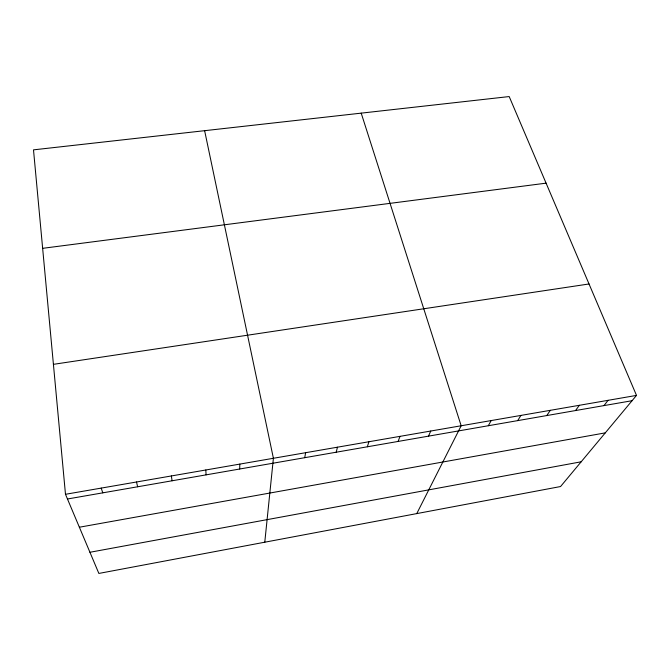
<?xml version="1.0" encoding="UTF-8"?>
<svg xmlns="http://www.w3.org/2000/svg" width="670" height="670" viewBox="0 0 670 670"><rect width="100%" height="100%" fill="white"/><g stroke="black" fill="none" stroke-linecap="round" stroke-linejoin="round"><path stroke-width="1" d="M239.692 469.017L239.81 464.101M264.776 542.206L273.402 458.288L204.626 130.684M304.741 457.694L305.612 452.702M336.214 452.208L337.454 447.192M367.328 446.798L368.919 441.739M398.089 441.438L400.024 436.354M428.498 436.145L430.776 431.028M416.757 513.605L461.169 425.768L361.205 113.146M488.296 425.735L491.219 420.559M517.692 420.618L520.933 415.417M546.77 415.559L550.313 410.325M575.513 410.551L579.357 405.291M603.955 405.601L608.092 400.317M636.5 395.401L560.556 486.537L98.859 573.436L65.484 494.293L33.5 149.854L509.192 96.564L636.5 395.401L65.484 494.293M89.931 552.273L581.175 461.798M79.37 527.223L605.286 432.862M67.469 498.991L632.078 400.71M53.416 364.338L589.031 283.971M42.646 248.327L546.083 183.161M101.229 488.103L102.77 492.852M136.521 481.99L137.635 486.78M171.378 475.951L172.073 480.784M205.807 469.988L206.084 474.863"/></g></svg>
